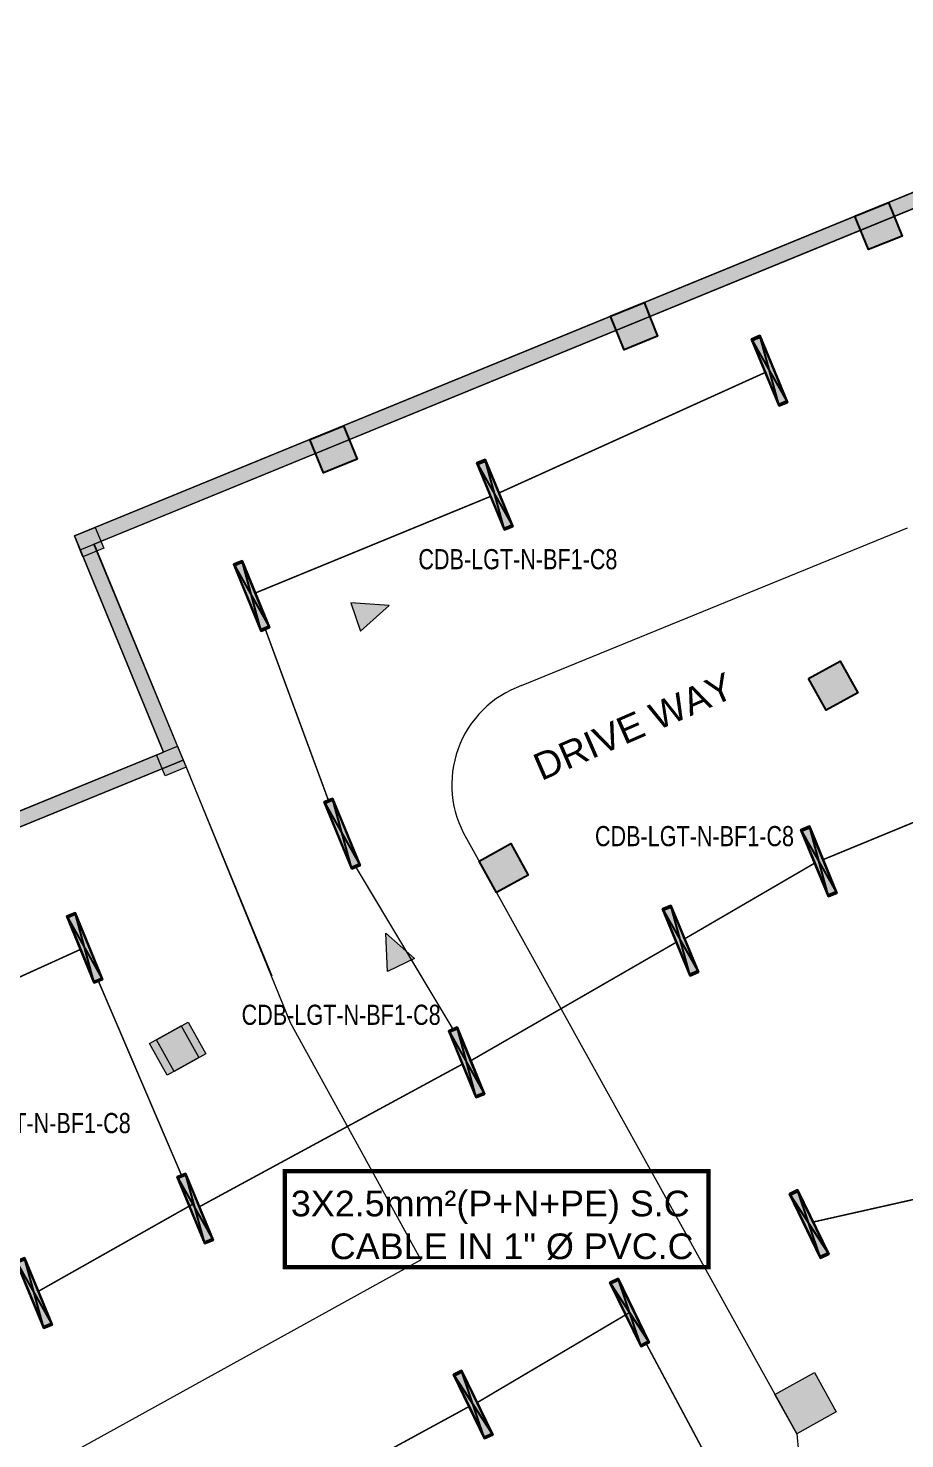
# Model space of a CAD drawing. Header units: inches. Extents: x 1195829 to 1240342, y -967019 to -858076.
# Drawn here: x 1218424 to 1219006, y -910877 to -909940 of the extents above; entities that cross this region are included whole.
import ezdxf

# ---------------------------------------------------------------- set-up
doc = ezdxf.new("R2010")
doc.units = ezdxf.units.IN
doc.header["$LTSCALE"] = 6
doc.layers.get('0').update_dxf_attribs({"color": 251})
for name, color, linetype in [('CELLING', 251, 'Continuous'), ('E-WIRING', 251, 'Continuous'), ('YH TEXT', 123, 'Continuous')]:
    doc.layers.add(name, color=color, linetype=linetype)
for name, color, linetype, lineweight in [('COL MARK', 251, 'Continuous', 18), ('column', 251, 'Continuous', 25), ('ELECT TEXT', 3, 'Continuous', 20), ('FIRE ALRAM', 12, 'Continuous', 0), ('Hatch', 251, 'Continuous', 0), ('W', 251, 'Continuous', 5), ('wall', 251, 'Continuous', 30)]:
    doc.layers.add(name, color=color, linetype=linetype, lineweight=lineweight)
doc.styles.add('ARI', font='arial.ttf')
doc.styles.add('ARIAL', font='arial.ttf', dxfattribs={"height": 8})
doc.styles.get("Standard").update_dxf_attribs({"font": 'stylu.ttf', "height": 96})
pattern_1 = [(0, (-27.81927828272455, 2.940102126449346), (0, 0.001397), [0.001016, -0.000381]), (90, (-27.81927828272455, 2.940102126449346), (-0.001397, 0), [0.001016, -0.000381])]

# ---------------------------------------------------------------- blocks, each defined once
blk = doc.blocks.new('sdfdsf')
at = {"lineweight": -3}
blk.add_hatch(color=7, dxfattribs=at).paths.add_polyline_path([(23236.66559868997, 14983.34885737138), (23242.08212489375, 14983.34885737138), (23242.08212489375, 15029.49406542082), (23236.66559868997, 15029.49406542082)])
at = {"layer": 'Hatch'}
h = blk.add_hatch(dxfattribs=at)
h.set_pattern_fill('ANGLE', color=5, scale=0.0002)
h.set_pattern_definition(pattern_1)
h.paths.add_polyline_path([(23236.37386179186, 15029.49354817548), (23242.37386179186, 15029.49354817548), (23242.37386179186, 15030.44133051667), (23236.37386179186, 15030.44133051667)])
h = blk.add_hatch(dxfattribs=at)
h.set_pattern_fill('ANGLE', color=5, scale=0.0002)
h.set_pattern_definition(pattern_1)
h.paths.add_polyline_path([(23236.37386179186, 14983.34885737138), (23242.37386179186, 14983.34885737138), (23242.37386179186, 14982.44133051666), (23236.37386179186, 14982.44133051666)])
for p, q in [((23242.37386179186, 15030.44133051667), (23236.37386179186, 14982.44133051666)), ((23242.37386179186, 14982.44133051666), (23236.37386179186, 15030.44133051667))]:
    blk.add_line(p, q)
at = {"layer": 'CELLING', "color": 5}
for points in [[(23236.37386179186, 14982.44133051666), (23242.37386179186, 14982.44133051666), (23242.37386179186, 15030.44133051667), (23236.37386179186, 15030.44133051667)], [(23242.37386179186, 15029.49354817548), (23236.37386179186, 15029.49354817548), (23236.37386179186, 15030.44133051667), (23242.37386179186, 15030.44133051667)], [(23236.37386179186, 15029.49354817548), (23242.37386179186, 15029.49354817548), (23242.37386179186, 15030.44133051667), (23236.37386179186, 15030.44133051667)], [(23236.66559868997, 14983.34885737138), (23242.08212489375, 14983.34885737138), (23242.08212489375, 15029.49406542082), (23236.66559868997, 15029.49406542082)], [(23236.37386179186, 14983.34885737138), (23242.37386179186, 14983.34885737138), (23242.37386179186, 14982.44133051666), (23236.37386179186, 14982.44133051666)], [(23236.37386179186, 14983.34885737138), (23242.37386179186, 14983.34885737138), (23242.37386179186, 14982.44133051666), (23236.37386179186, 14982.44133051666)]]:
    blk.add_lwpolyline(points, close=True, dxfattribs=at)
blk = doc.blocks.new('qwwesdasdqweqwe')
at = {"layer": 'COL MARK', "lineweight": 30, "true_color": 0xffc6b3, "extrusion": (0.9999978213687803, 0.002087402911023105, -2.603821939083204e-06)}
h = blk.add_hatch(color=31, dxfattribs=at)
h.dxf.hatch_style = 1
h.paths.add_polyline_path([(3534.139947175048, 9036.189355789083), (3530.623218461871, 9065.982519756039), (3560.41638242919, 9069.499248469343), (3563.933111141436, 9039.706084502273)])
at = {"layer": 'COL MARK', "extrusion": (0.9999978213687803, 0.002087402911023105, -2.603821939083204e-06)}
h = blk.add_hatch(color=256, dxfattribs=at)
h.dxf.hatch_style = 1
h.paths.add_polyline_path([(3534.139947175048, 9036.189355789083), (3530.623218461871, 9065.982519756039), (3560.41638242919, 9069.499248469343), (3563.933111141436, 9039.706084502273)])
at = {"layer": 'column', "ltscale": 10, "true_color": 0x636466, "extrusion": (0.9999978213687803, 0.002087402911023105, -2.603821939083204e-06)}
h = blk.add_hatch(color=251, dxfattribs=at)
h.dxf.hatch_style = 1
h.paths.add_polyline_path([(3131.932233617641, 8988.713518156143), (3129.118850648403, 9012.548049329682), (3152.953381821513, 9015.361432299978), (3155.766764793545, 8991.52690112667)])
h = blk.add_hatch(color=251, dxfattribs=at)
h.dxf.hatch_style = 1
h.paths.add_polyline_path([(3131.932233617641, 8988.713518156143), (3129.118850648403, 9012.548049329682), (3152.953381821513, 9015.361432299978), (3155.766764793545, 8991.52690112667)])
h = blk.add_hatch(color=251, dxfattribs=at)
h.dxf.hatch_style = 1
h.paths.add_polyline_path([(3102.626161006279, 9236.98988454669), (3099.81277803611, 9260.824415720113), (3123.64730920922, 9263.637798690526), (3126.460692179389, 9239.803267517334)])
h = blk.add_hatch(color=251, dxfattribs=at)
h.dxf.hatch_style = 1
h.paths.add_polyline_path([(3102.626161006279, 9236.98988454669), (3099.81277803611, 9260.824415720113), (3123.64730920922, 9263.637798690526), (3126.460692179389, 9239.803267517334)])
h = blk.add_hatch(color=251, dxfattribs=at)
h.dxf.hatch_style = 1
h.paths.add_polyline_path([(2830.230894058943, 8990.91684218316), (2830.291067386977, 9014.916766749257), (2854.290991952643, 9014.856593421222), (2854.230818624608, 8990.856668855473)])
h = blk.add_hatch(color=251, dxfattribs=at)
h.dxf.hatch_style = 1
h.paths.add_polyline_path([(2830.230894058943, 8990.91684218316), (2830.291067386977, 9014.916766749257), (2854.290991952643, 9014.856593421222), (2854.230818624608, 8990.856668855473)])
h = blk.add_hatch(color=251, dxfattribs=at)
h.dxf.hatch_style = 1
h.paths.add_polyline_path([(2830.062201553956, 9206.550318771584), (2830.122374882922, 9230.550243337448), (2854.122299448587, 9230.490070009646), (2854.062126121484, 9206.490145443899)])
h = blk.add_hatch(color=251, dxfattribs=at)
h.dxf.hatch_style = 1
h.paths.add_polyline_path([(2830.062201553956, 9206.550318771584), (2830.122374882922, 9230.550243337448), (2854.122299448587, 9230.490070009646), (2854.062126121484, 9206.490145443899)])
h = blk.add_hatch(color=251, dxfattribs=at)
h.dxf.hatch_style = 1
h.paths.add_polyline_path([(2829.982817206532, 9381.847817074062), (2830.042990535498, 9405.847741640042), (2854.042915100232, 9405.787568312007), (2853.982741773129, 9381.78764374626)])
h = blk.add_hatch(color=251, dxfattribs=at)
h.dxf.hatch_style = 1
h.paths.add_polyline_path([(2829.982817206532, 9381.847817074062), (2830.042990535498, 9405.847741640042), (2854.042915100232, 9405.787568312007), (2853.982741773129, 9381.78764374626)])
at = {"layer": 'W', "ltscale": 10, "true_color": 0x636466, "extrusion": (0.9999978213687803, 0.002087402911023105, -2.603821939083204e-06)}
h = blk.add_hatch(dxfattribs=at)
h.set_pattern_fill('AR-CONC', color=251, scale=0.05999999999999999, angle=67.73998737771194)
h.set_pattern_definition([(117.7399873777119, (-1255000.795014735, -687277.9978450146), (5.025879184632159, 9.754160520284726), [1.143, -12.573]), (62.73998737771194, (-1255000.795014735, -687277.9978450146), (-11.41012660779717, 2.385445768234761), [0.9144, -10.0584350502]), (168.1914320777119, (-1255000.376192779, -687277.1850009292), (-6.384247001638101, 12.13960608481892), [0.9714005279999997, -10.685414676]), (113.9241873777119, (-1255003.615860461, -687276.8432310594), (8.495798517173489, 14.09703731469818), [1.7145, -18.8595]), (164.3755449877119, (-1255002.907879225, -687275.6684784434), (-8.34332283605793, 18.80634042143241), [1.4571013884, -16.0281364896]), (58.92413854771196, (-1255003.615860461, -687276.8432310594), (-8.343322835074853, 18.80634042190356), [1.3715980242, -15.0875839152]), (88.73998737771196, (-1255002.333342052, -687275.7214616848), (9.124614946391507, 6.094566590057306), [1.143, -12.573]), (33.73998737771197, (-1255002.333342052, -687275.7214616848), (-8.822999070371633, 7.618109914145192), [0.9143999999999999, -10.0584]), (139.1914323777119, (-1255001.572957471, -687275.2135811371), (0.301615815546719, 13.71267650703786), [0.9714005279999999, -10.685396256]), (105.239987377712, (-1255000.795014735, -687277.9978450146), (-4.625011332086824, 2.093324825734518), [0, -9.936479999999998, 0, -10.2108, 0, -10.0965]), (75.23998737771196, (-1255000.795014735, -687277.9978450146), (-4.044154164724, 5.987359235916408), [0, -5.821679999999998, 0, -9.707879999999998, 0, -3.848099999999999]), (35.23998737771193, (-1255002.082409295, -687281.143088), (3.399895598155559, 7.398930378184838), [0, -3.81, 0, -11.8872, 0, -15.7734]), (25.23998737771194, (-1255002.659716272, -687282.5535108635), (1.954878177613395, 8.803294285572129), [0, -4.952999999999999, 0, -7.89432, 0, -11.2014])])
h.paths.add_polyline_path([(5112.275077822153, 8421.181877367897), (5178.943410187727, 8535.59476220177), (5214.323775297031, 8638.584009260405), (5251.628468807787, 8747.174813355668), (5275.544794780668, 8816.793213187484), (5327.527398441918, 8943.792289150646), (4297.237570898142, 10148.30303256051), (2829.988019734621, 9527.235072775395), (2830.307441781741, 8821.88332192204), (2985.560206064954, 8822.332822872093), (2985.610534766456, 7646.520726051764), (4900.315027442761, 7646.520726145711), (4962.125299182022, 7963.872467790497), (5020.528389865533, 8263.73076301429)])
h.paths.add_polyline_path([(5103.63490630826, 8426.216501108254), (5169.806485734414, 8539.776883189916), (5204.866283081239, 8641.83298463584), (5242.170976591762, 8750.423788730986), (5266.180910520023, 8820.314673393732), (5315.9602800922, 8941.931012177141), (4294.395663568284, 10136.24112064787), (2839.991020845715, 9520.610246239696), (2840.302901132964, 8831.9123035355), (2995.559776799753, 8832.361816389486), (2995.61010674201, 7656.520726052113), (4894.51389755751, 7656.520726145478), (4951.836202139733, 7965.563347849296), (5010.153759374283, 8265.788794303662)], flags=16)
h = blk.add_hatch(color=251, dxfattribs=at)
h.dxf.hatch_style = 1
h.paths.add_polyline_path([(3161.238306231797, 8740.437151765946), (3158.424923261628, 8764.271682939136), (3182.259454433806, 8767.085065909663), (3185.072837405838, 8743.25053473659)])
h = blk.add_hatch(color=251, dxfattribs=at)
h.dxf.hatch_style = 1
h.paths.add_polyline_path([(3160.699785600416, 8745.58963361871), (3157.886402629316, 8769.424164792135), (3181.720933802426, 8772.237547762663), (3184.534316772595, 8748.40301658924)])
at = {"layer": 'W', "ltscale": 10, "extrusion": (0.9999978213687803, 0.002087402911023105, -2.603821939083204e-06)}
h = blk.add_hatch(color=256, dxfattribs=at)
h.dxf.hatch_style = 1
h.paths.add_polyline_path([(3176.86890922673, 8904.57987454103), (3152.846171806566, 8913.15222947384), (3175.692126682028, 8924.494166172646)])
at = {"layer": 'W', "ltscale": 10, "true_color": 0x636466, "extrusion": (0.9999978213687803, 0.002087402911023105, -2.603821939083204e-06)}
h = blk.add_hatch(color=251, dxfattribs=at)
h.dxf.hatch_style = 1
h.paths.add_polyline_path([(2985.581366052851, 8817.357893062504), (2985.57457323093, 8832.357891524474), (3000.574571692385, 8832.364684348258), (3000.581364516169, 8817.364685886405)])
h = blk.add_hatch(color=251, dxfattribs=at)
h.dxf.hatch_style = 1
h.paths.add_polyline_path([(2985.581366052851, 8817.357893062504), (2985.57457323093, 8832.357891524474), (3000.574571692385, 8832.364684348258), (3000.581364516169, 8817.364685886405)])
at = {"layer": 'W', "ltscale": 10, "extrusion": (0.9999978213687803, 0.002087402911023105, -2.603821939083204e-06)}
h = blk.add_hatch(color=256, dxfattribs=at)
h.dxf.hatch_style = 1
h.paths.add_polyline_path([(2960.8810317358, 8973.775627672952), (2952.304770942777, 8997.796970954876), (2940.966549028642, 8974.949172240733)])
at = {"layer": 'W', "ltscale": 10, "true_color": 0x636466, "extrusion": (0.9999978213687803, 0.002087402911023105, -2.603821939083204e-06)}
h = blk.add_hatch(color=251, dxfattribs=at)
h.dxf.hatch_style = 1
h.paths.add_polyline_path([(2830.307441730052, 8821.883321945026), (2830.300648906268, 8836.883320406649), (2845.300647368655, 8836.89011323055), (2845.307440192439, 8821.890114768927)])
h = blk.add_hatch(color=251, dxfattribs=at)
h.dxf.hatch_style = 1
h.paths.add_polyline_path([(2830.307441730052, 8821.883321945026), (2830.300648906268, 8836.883320406649), (2845.300647368655, 8836.89011323055), (2845.307440192439, 8821.890114768927)])
at = {"layer": 'COL MARK', "color": 31, "true_color": 0xffc6b3, "extrusion": (0.9999978213687805, 0.002087402911023105, -2.603821939083312e-06), "elevation": 2940490108.270875}
blk.add_lwpolyline([(3534.139947175048, 9036.189355789083), (3530.623218461871, 9065.982519756039), (3560.41638242919, 9069.499248469343), (3563.933111141436, 9039.706084502273)], close=True, dxfattribs=at)
at = {"layer": 'COL MARK', "extrusion": (0.9999978213687805, 0.002087402911023105, -2.603821939083312e-06), "elevation": 2940490108.270875}
blk.add_lwpolyline([(3534.139947175048, 9036.189355789083), (3530.623218461871, 9065.982519756039), (3560.41638242919, 9069.499248469343), (3563.933111141436, 9039.706084502273)], close=True, dxfattribs=at)
at = {"layer": 'column', "color": 251, "ltscale": 10, "true_color": 0x636466, "extrusion": (0.9999978213687805, 0.002087402911023105, -2.603821939083312e-06)}
for points, elevation in [([(3131.932233617641, 8988.713518156143), (3129.118850648403, 9012.548049329682), (3152.953381821513, 9015.361432299978), (3155.766764793545, 8991.52690112667), (3131.932233617641, 8988.713518156143)], 2940490108.270874), ([(3131.932233617641, 8988.713518156143), (3129.118850648403, 9012.548049329682), (3152.953381821513, 9015.361432299978), (3155.766764793545, 8991.52690112667), (3131.932233617641, 8988.713518156143)], 2940490108.270874), ([(3102.626161006279, 9236.98988454669), (3099.81277803611, 9260.824415720113), (3123.64730920922, 9263.637798690526), (3126.460692179389, 9239.803267517334), (3102.626161006279, 9236.98988454669)], 2940490108.270874), ([(3102.626161006279, 9236.98988454669), (3099.81277803611, 9260.824415720113), (3123.64730920922, 9263.637798690526), (3126.460692179389, 9239.803267517334), (3102.626161006279, 9236.98988454669)], 2940490108.270874), ([(2830.230894058943, 8990.91684218316), (2830.291067386977, 9014.916766749257), (2854.290991952643, 9014.856593421222), (2854.230818624608, 8990.856668855473), (2830.230894058943, 8990.91684218316)], 2940490108.270874), ([(2830.230894058943, 8990.91684218316), (2830.291067386977, 9014.916766749257), (2854.290991952643, 9014.856593421222), (2854.230818624608, 8990.856668855473), (2830.230894058943, 8990.91684218316)], 2940490108.270874), ([(2830.062201553956, 9206.550318771584), (2830.122374882922, 9230.550243337448), (2854.122299448587, 9230.490070009646), (2854.062126121484, 9206.490145443899), (2830.062201553956, 9206.550318771584)], 2940486079.891377), ([(2830.062201553956, 9206.550318771584), (2830.122374882922, 9230.550243337448), (2854.122299448587, 9230.490070009646), (2854.062126121484, 9206.490145443899), (2830.062201553956, 9206.550318771584)], 2940486079.891377), ([(2829.982817206532, 9381.847817074062), (2830.042990535498, 9405.847741640042), (2854.042915100232, 9405.787568312007), (2853.982741773129, 9381.78764374626), (2829.982817206532, 9381.847817074062)], 2940482110.77082), ([(2829.982817206532, 9381.847817074062), (2830.042990535498, 9405.847741640042), (2854.042915100232, 9405.787568312007), (2853.982741773129, 9381.78764374626), (2829.982817206532, 9381.847817074062)], 2940482110.77082)]:
    blk.add_lwpolyline(points, dxfattribs=dict(at, elevation=elevation))
at = {"layer": 'W', "color": 251, "ltscale": 10, "true_color": 0x636466, "extrusion": (0.9999978213687805, 0.002087402911023105, -2.603821939083312e-06)}
for p, q in [((2940483694.611496, 6141551.537235059, 1383.193428898463), (2940483693.946352, 6141870.064439891, 1287.875462885248)), ((2940483695.548813, 6141102.43722018, 1330.182397267316), (2940483694.611496, 6141551.537235059, 1383.193428898463)), ((2940482060.525602, 6141385.794757345, 860.9912228453904), (2940484382.633448, 6141351.349728726, 1196.005877231364)), ((2940487634.442001, 6141179.533923514, 1175.520449359436), (2940484382.633448, 6141351.349728726, 1196.005877231364)), ((2940484736.743975, 6140985.594652977, 1175.847163566039), (2940487634.442001, 6141179.533923514, 1175.520449359436)), ((2940484422.501593, 6140974.696840334, 1175.843343763147), (2940481293.888901, 6141132.971283188, 1175.926121897297)), ((2940483695.716175, 6141022.350336753, 1402.512706289184), (2940479726.604985, 6141014.065184437, 1679.275835038861)), ((2940484736.743975, 6140985.594652977, 1175.847163566039), (2940479667.750742, 6140819.499760375, 1175.385683048866)), ((2940484736.743975, 6140985.594652977, 1175.847163566039), (2940479667.750742, 6140819.499760375, 1175.385683048866)), ((2940484736.741317, 6140985.388770012, -9.994211937999353), (2940484422.48055, 6140984.682450932, 1165.818703167606)), ((2940484736.741343, 6140985.388770076, 0.005360028939321637), (2940484728.545295, 6140985.326008159, 1175.846417159308)), ((2940484422.501424, 6140974.682472727, 1165.818275134079), (2940479667.771581, 6140809.504311671, 1165.381155524869)), ((2940484422.501424, 6140974.682472727, 1165.818275134079), (2940479667.771581, 6140809.504311671, 1165.381155524869)), ((2940484736.762191, 6140975.388791808, -9.99463997152634), (2940484422.501424, 6140974.682472727, 1165.818275134079)), ((2940484736.762191, 6140975.388791808, -9.99463997152634), (2940484422.501424, 6140974.682472727, 1165.818275134079)), ((2940479667.750707, 6140819.504288861, 1165.385684074019), (2940479667.75321, 6140819.184871336, 1870.737434924929)), ((2940479667.750742, 6140819.499760375, 1175.385683048866), (2940479667.753186, 6140819.187873431, 1864.108079795144)), ((2940479667.771581, 6140809.504311672, 1165.381155524752), (2940479667.774084, 6140809.184894148, 1870.73290637543)), ((2940479667.771581, 6140809.504311672, 1165.381155524752), (2940479667.774084, 6140809.184894148, 1870.73290637543))]:
    blk.add_line(p, q, dxfattribs=at)
for points, elevation in [([(5112.275077766739, 8421.18187739064), (5178.943410131149, 8535.594762224435), (5214.32377524022, 8638.584009283302), (5251.628468750976, 8747.174813378351), (5275.544794724323, 8816.793213210287), (5327.52739838697, 8943.792289173412), (4297.237570841797, 10148.30303258317), (2829.98801967781, 9527.235072797928), (2830.307441725396, 8821.883321944628), (2985.560206009075, 8822.332822894916), (2985.610534709878, 7646.520726074441), (4900.31502738595, 7646.520726168621), (5065.453047093935, 7935.302030502842), (5020.528389809653, 8263.730763036963), (5112.275077766739, 8421.18187739064)], 2940493207.749068), ([(3161.238306231797, 8740.437151765946), (3158.424923261628, 8764.271682939136), (3182.259454433806, 8767.085065909663), (3185.072837405838, 8743.25053473659), (3161.238306231797, 8740.437151765946)], 2940490108.270874), ([(3160.699785600416, 8745.58963361871), (3157.886402629316, 8769.424164792135), (3181.720933802426, 8772.237547762663), (3184.534316772595, 8748.40301658924), (3160.699785600416, 8745.58963361871)], 2940494077.391431), ([(2985.581366052851, 8817.357893062504), (2985.57457323093, 8832.357891524474), (3000.574571692385, 8832.364684348258), (3000.581364516169, 8817.364685886405), (2985.581366052851, 8817.357893062504)], 2940490834.955826), ([(2985.581366052851, 8817.357893062504), (2985.57457323093, 8832.357891524474), (3000.574571692385, 8832.364684348258), (3000.581364516169, 8817.364685886405), (2985.581366052851, 8817.357893062504)], 2940490834.955826), ([(2830.307441730052, 8821.883321945026), (2830.300648906268, 8836.883320406649), (2845.300647368655, 8836.89011323055), (2845.307440192439, 8821.890114768927), (2830.307441730052, 8821.883321945026)], 2940486079.891377), ([(2830.307441730052, 8821.883321945026), (2830.300648906268, 8836.883320406649), (2845.300647368655, 8836.89011323055), (2845.307440192439, 8821.890114768927), (2830.307441730052, 8821.883321945026)], 2940486079.891377)]:
    blk.add_lwpolyline(points, dxfattribs=dict(at, elevation=elevation))
at = {"layer": 'W', "color": 251, "ltscale": 10, "true_color": 0x636466, "extrusion": (0.9999978213687805, 0.002087402911023105, -2.603821939083312e-06), "elevation": 2940493207.749069}
blk.add_lwpolyline([(5103.634906251915, 8426.216501131014), (5169.806485679001, 8539.776883212593), (5204.866283025593, 8641.832984658398), (5242.170976535417, 8750.423788753797), (5266.180910463445, 8820.314673416431), (5315.960280035622, 8941.931012199786), (4294.395663511939, 10136.24112067073), (2839.99102078937, 9520.610246262555), (2840.302901077084, 8831.912303558121), (2995.559776742943, 8832.361816412342), (2995.61010668613, 7656.520726074941), (4894.513897500932, 7656.520726168073), (5055.084579827264, 7937.31500456881), (5010.153759318404, 8265.788794326343)], close=True, dxfattribs=at)
at = {"layer": 'W', "ltscale": 10, "extrusion": (0.9999978213687805, 0.002087402911023105, -2.603821939083312e-06)}
for points, elevation in [([(3176.86890922673, 8904.57987454103), (3152.846171806566, 8913.15222947384), (3175.692126682028, 8924.494166172646), (3176.86890922673, 8904.57987454103)], 2940490108.270874), ([(2960.8810317358, 8973.775627672952), (2952.304770942777, 8997.796970954876), (2940.966549028642, 8974.949172240733), (2960.8810317358, 8973.775627672952)], 2940490192.914194)]:
    blk.add_lwpolyline(points, dxfattribs=dict(at, elevation=elevation))
at = {"layer": 'W', "color": 251, "ltscale": 10, "true_color": 0x636466, "extrusion": (0.9999978213687805, 0.002087402911023105, -2.603821939083312e-06)}
blk.add_arc((3104.626569583081, 9055.898032392424, 2940490108.270874), 69.95145170555374, 177.4376153771236, 278.389094774293, dxfattribs=at)
at = {"layer": 'wall', "extrusion": (0.9999978213687805, 0.002087402911023105, -2.603821939083312e-06), "style": 'ARI'}
blk.add_text('DRIVE WAY', height=18, rotation=91.2555922012224, dxfattribs=at).set_placement((3098.460774054751, 9047.054019270603, 2940484451.909568))

msp = doc.modelspace()

# ---------------------------------------------------------------- linework, layer by layer
at = {"layer": 'FIRE ALRAM', "color": 0, "linetype": 'ByBlock', "ltscale": 12, "const_width": 2.864434879194488}
msp.add_lwpolyline([(1218594.042919737, -910762.7247301311), (1218875.371345372, -910762.7247301311), (1218875.371345372, -910698.7864515778), (1218594.042919737, -910698.7864515778)], close=True, dxfattribs=at)
at = {"layer": 'wall', "color": 6, "ltscale": 6, "const_width": 1}
for points, elevation in [([(1218912.987910926, -910168.3343764731), (1218736.20947591, -910248.3853174779)], 2940527654.392622), ([(1218730.659868663, -910250.6660759948), (1218574.472357593, -910314.8554826179)], 2940527122.130202), ([(1218581.151334219, -910338.999071986), (1218622.96701386, -910452.4852682437)], 2940531929.138153), ([(1218951.346395637, -910491.9726785999), (1219078.272296634, -910439.6169493429)], 2940533757.791816), ([(1218641.213081996, -910496.8821262133), (1218705.601749408, -910604.4467492144)], 2940531868.764736), ([(1218859.4577036, -910544.5534221734), (1218945.79678839, -910494.2534371169)], 2940533759.335309), ([(1218322.198879234, -910613.478353968), (1218457.955274623, -910551.8041581119)], 2933759310.801494), ([(1218717.499587099, -910625.5047989407), (1218853.908096354, -910546.8341806903)], 2928286905.820745), ([(1218470.370855551, -910572.7213800228), (1218525.420260407, -910701.4764762215)], 2933759310.809691), ([(1218537.318098098, -910722.5345259478), (1218711.949979853, -910627.7855574577)], 2948572600.656148), ([(1219081.821528986, -910701.864057043), (1218944.750929841, -910732.6790978602)], 2940527367.867095), ([(1218430.498862146, -910778.67622754), (1218532.92268312, -910720.806576103)], 2948576270.87774), ([(1218822.90685169, -910792.7596698145), (1218721.712116816, -910852.6251824788)], 2937213242.71747), ([(1218906.506798167, -910949.43879499), (1218834.05998007, -910813.6623434558)], 2937213242.717469), ([(1218716.317700907, -910855.2509270696), (1218616.149682441, -910909.8460409931)], 2940526315.722315)]:
    msp.add_lwpolyline(points, dxfattribs=dict(at, elevation=elevation))

# ---------------------------------------------------------------- block references
at = {"layer": 'E-WIRING', "xscale": -1, "rotation": 22.34151359089078}
for p in [(1246115.007123743, -915213.2699442549, 2940527654.392622), (1245932.67908148, -915295.6016437766, 2940527122.130202), (1245771.272709345, -915362.8765900414, 2940531929.138153), (1245831.334457122, -915520.7596442688, 2940531868.764736), (1246147.816001208, -915539.1890048987, 2940533757.791816), (1246055.927309171, -915591.7697484721, 2940533759.335309), (1245660.492230677, -915596.5988980783, 2933759310.809691), (1245913.96919267, -915672.7211252395, 2928286905.820745), (1245733.787703669, -915769.7508522465, 2948572600.656148), (1245626.968467717, -915825.8925538388, 2948576270.87774)]:
    msp.add_blockref('sdfdsf', p, dxfattribs=at)
at = {"layer": 'E-WIRING', "extrusion": (-0.08290495321003313, 0.1418551336218914, 0.9864095953499022), "xscale": -1, "rotation": 175.5914650168565}
for p in [(-614871.0686074403, 484542136.0365593, 2900333791.046355), (-614738.5483689182, 483997661.5407794, 2897065079.120624), (-614617.9823183334, 484542016.1690572, 2900333126.094761)]:
    msp.add_blockref('sdfdsf', p, dxfattribs=at)
at = {"layer": 'wall', "extrusion": (0.9254743198150852, 0.3788103527571886, -2.603821939083312e-06), "rotation": 89.8804005362004}
msp.add_blockref('qwwesdasdqweqwe', (-1301170.753580616, 40581.23902910866, 774003.8879910553), dxfattribs=at)

# ---------------------------------------------------------------- texts
at = {"layer": 'ELECT TEXT', "color": 5, "linetype": 'ByBlock', "width": 0.8}
for p in [(1218682.703791353, -910299.0720007032), (1218799.92387599, -910483.0196798308), (1218565.374823942, -910601.708139418), (1218359.679707271, -910673.6293135317)]:
    msp.add_text('CDB-LGT-N-BF1-C8', height=13.39124862914427, rotation=0.002460253106020463, dxfattribs=at).set_placement(p)
at = {"layer": 'YH TEXT', "insert": (1218529.398927459, -910711.8452226219), "char_height": 17.0502076142529, "width": 397.8468787658603, "attachment_point": 1, "style": 'ARIAL'}
msp.add_mtext('\\pi68.69517;3X2.5mm²(P+N+PE) S.C \\P\\pi94.55163;CABLE IN 1" Ø PVC.C', dxfattribs=at)

doc.saveas('drawing.dxf')
